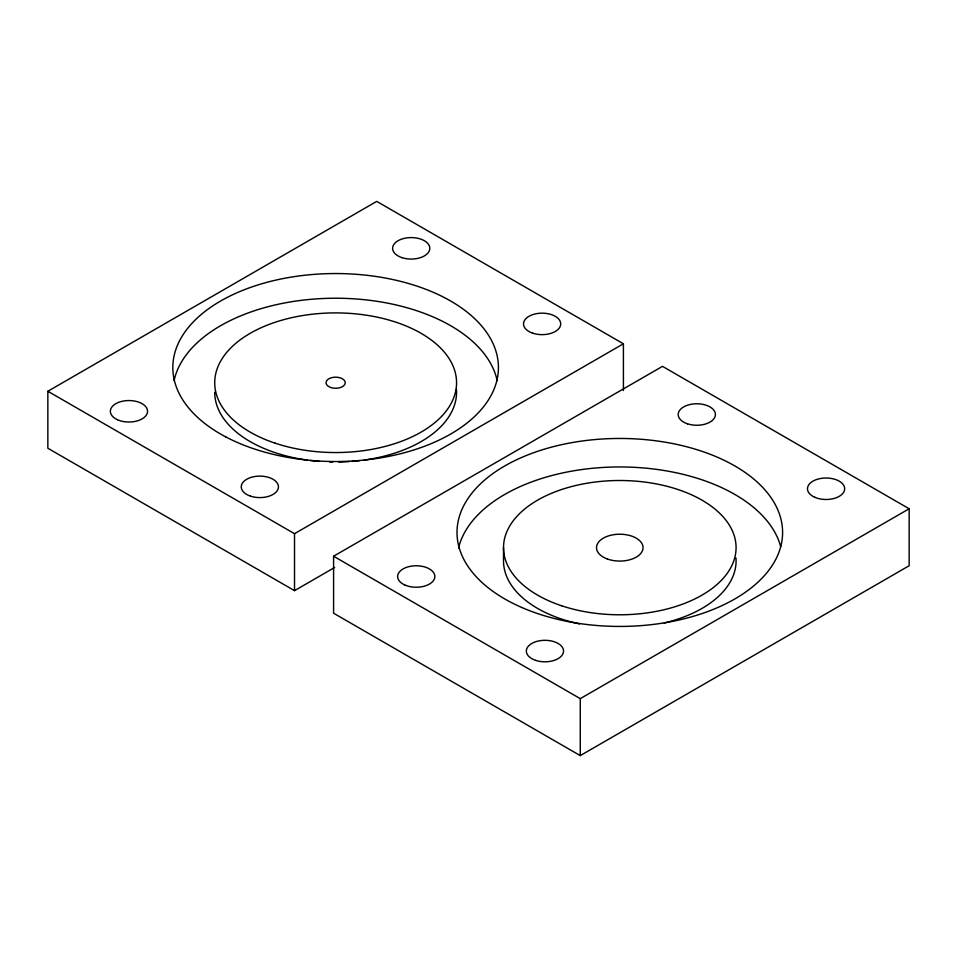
<?xml version="1.0" encoding="UTF-8"?>
<svg xmlns="http://www.w3.org/2000/svg" width="957" height="957" viewBox="0 0 957 957"><rect width="100%" height="100%" fill="white"/><g stroke="black" fill="none" stroke-linecap="round" stroke-linejoin="round"><path stroke-width="1.44" d="M334.663 567.465L294.517 590.648L47.85 448.235L47.85 391.269L376.735 201.389L623.414 343.79L623.414 390.54M47.85 391.269L294.517 533.683L623.414 343.79M333.586 556.232L662.483 366.352L909.15 508.765L909.15 565.731L580.265 755.611L333.586 613.21L333.586 556.232L580.265 698.646L909.15 508.765M580.265 698.646L580.265 755.611M503.514 547.643L503.514 560.934A116.276 67.134 0 0 0 579.571 623.928M294.517 533.683L294.517 590.648M456.465 389.427A120.929 69.825 0 0 1 364.031 460.078M359.629 460.652A120.929 69.825 0 0 1 352.164 461.382M349.161 461.597A120.929 69.825 0 0 1 338.622 462.016M332.641 462.016A120.929 69.825 0 0 1 329.639 461.956M319.088 461.382A120.929 69.825 0 0 1 310.152 460.473M307.233 460.078A120.929 69.825 0 0 1 214.703 392.214M458.523 548.086A162.798 93.989 0 0 1 618.461 466.956A162.798 93.989 0 0 1 780.673 546.567M735.969 558.027A116.276 67.134 0 0 1 664.29 622.959M174.078 380.623A162.798 93.989 0 0 1 335.704 298.225A162.798 93.989 0 0 1 497.197 380.707M225.924 436.978A162.798 93.989 0 0 0 494.649 387.657A162.798 93.989 0 0 0 286.31 277.961A162.798 93.989 0 0 0 225.924 436.978M117.448 419.728A18.602 10.742 0 0 0 147.366 412.814A18.602 10.742 0 0 0 122.017 401.318A18.602 10.742 0 0 0 117.448 419.728M250.495 496.145A18.602 10.742 0 0 0 278.451 486.886A18.602 10.742 0 0 0 250.59 477.543A18.602 10.742 0 0 0 250.495 496.145M401.904 257.624A18.602 10.742 0 0 0 429.813 248.33A18.602 10.742 0 0 0 401.904 239.023A18.602 10.742 0 0 0 401.904 257.624M532.798 333.203A18.602 10.742 0 0 0 560.706 323.897A18.602 10.742 0 0 0 532.798 314.602A18.602 10.742 0 0 0 532.798 333.203M275.161 443.187A120.929 69.825 0 0 0 456.561 382.716A120.929 69.825 0 0 0 275.161 322.258A120.929 69.825 0 0 0 275.161 443.187M330.823 387.525A9.606 5.551 0 0 0 345.238 382.716A9.606 5.551 0 0 0 330.823 377.919A9.606 5.551 0 0 0 330.823 387.525M521.756 607.48A162.798 93.989 0 0 0 781.367 543.959A162.798 93.989 0 0 0 556.268 445.914A162.798 93.989 0 0 0 521.756 607.48M404.775 584.966A18.602 10.742 0 0 0 434.657 578.004A18.602 10.742 0 0 0 409.261 566.544A18.602 10.742 0 0 0 404.775 584.966M535.645 660.366A18.602 10.742 0 0 0 563.553 651.059A18.602 10.742 0 0 0 535.645 641.752A18.602 10.742 0 0 0 535.645 660.366M687.509 423.819A18.602 10.742 0 0 0 715.417 414.513A18.602 10.742 0 0 0 687.509 405.206A18.602 10.742 0 0 0 687.509 423.819M814.706 497.257A18.602 10.742 0 0 0 844.505 490.187A18.602 10.742 0 0 0 818.989 478.823A18.602 10.742 0 0 0 814.706 497.257M561.651 605.781A116.276 67.134 0 0 0 736.077 547.643A116.276 67.134 0 0 0 561.651 489.505A116.276 67.134 0 0 0 561.651 605.781M607.396 559.008A23.255 13.422 0 0 0 643.032 548.158A23.255 13.422 0 0 0 608.951 535.764A23.255 13.422 0 0 0 607.396 559.008"/></g></svg>
